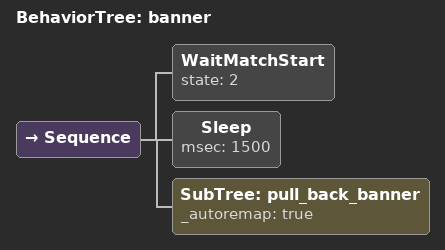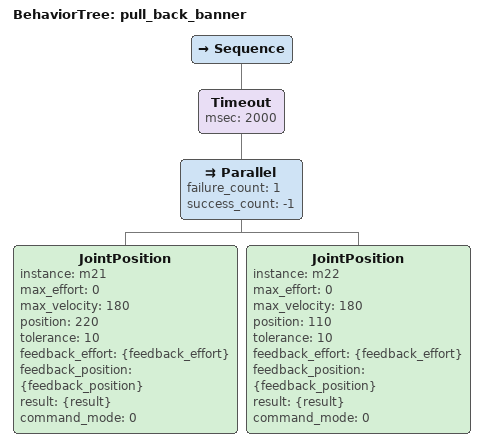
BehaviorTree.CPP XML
<?xml version="1.0" encoding="UTF-8"?>
<root BTCPP_format="4">
  <BehaviorTree ID="banner">
    <Sequence>
      <WaitMatchStart state="2"/>
      <Sleep msec="1500"/>
      <SubTree ID="pull_back_banner"
               _autoremap="true"/>
    </Sequence>
  </BehaviorTree>

  <BehaviorTree ID="pull_back_banner">
    <Sequence>
      <Timeout msec="2000">
        <Parallel failure_count="1"
                  success_count="-1">
          <JointPosition instance="m21"
                         max_effort="0"
                         max_velocity="180"
                         position="220"
                         tolerance="10"
                         feedback_effort="{feedback_effort}"
                         feedback_position="{feedback_position}"
                         result="{result}"
                         command_mode="0"/>
          <JointPosition instance="m22"
                         max_effort="0"
                         max_velocity="180"
                         position="110"
                         tolerance="10"
                         feedback_effort="{feedback_effort}"
                         feedback_position="{feedback_position}"
                         result="{result}"
                         command_mode="0"/>
        </Parallel>
      </Timeout>
    </Sequence>
  </BehaviorTree>

</root>
